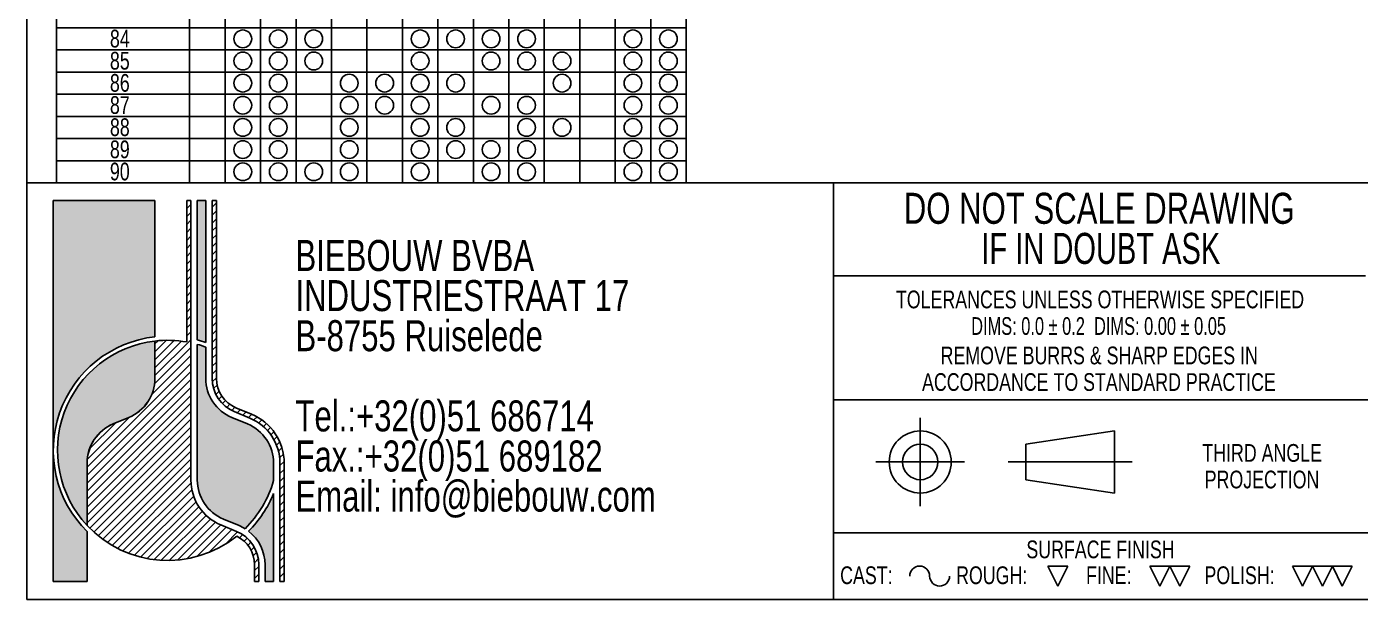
# Model space of a CAD drawing. Header units: millimetres. Extents: x 8 to 412, y 8 to 289.
# Drawn here: x 8 to 158.4, y 8 to 72.6 of the extents above; entities that cross this region are included whole.
import ezdxf

# ---------------------------------------------------------------- set-up
doc = ezdxf.new("R2010")
doc.units = ezdxf.units.MM
doc.layers.add('HATCH', color=3, linetype='Continuous')
doc.layers.add('TEXT', color=2, linetype='Continuous')
doc.layers.add('OUTLINE', color=7, linetype='Continuous', lineweight=25)
doc.styles.add('SLDTEXTSTYLE0', font='TXT', dxfattribs={"width": 0.75})
doc.styles.add('SLDTEXTSTYLE6', font='TXT', dxfattribs={"width": 0.7})
doc.styles.add('SLDTEXTSTYLE7', font='TXT', dxfattribs={"width": 0.6911764705882353})

# ---------------------------------------------------------------- blocks, each defined once
blk = doc.blocks.new('SW_NOTE_0')
at = {"layer": 'TEXT', "color": 0, "char_height": 3.5, "attachment_point": 2}
for s, insert, style in [('DO NOT SCALE DRAWING', (28.71093750000001, 4.497652582159624), 'SLDTEXTSTYLE0'), ('IF IN DOUBT ASK', (28.89079850912093, -0.02804194829763434), 'SLDTEXTSTYLE6')]:
    blk.add_mtext(s, dxfattribs=dict(at, insert=insert, style=style))
blk = doc.blocks.new('SW_NOTE_0_1')
at = {"layer": 'TEXT', "color": 0, "char_height": 2, "attachment_point": 2}
for s, insert, style in [('TOLERANCES UNLESS OTHERWISE SPECIFIED', (27.09375, 2.570087189805503), 'SLDTEXTSTYLE0'), ('DIMS: 0.0 ± 0.2  DIMS: 0.00 ± 0.05', (26.93194648623468, -0.4299128362715288), 'SLDTEXTSTYLE7')]:
    blk.add_mtext(s, dxfattribs=dict(at, insert=insert, style=style))
blk = doc.blocks.new('SW_NOTE_0_2')
at = {"layer": 'TEXT', "color": 0, "char_height": 2, "attachment_point": 2, "style": 'SLDTEXTSTYLE0'}
for s, insert in [('REMOVE BURRS & SHARP EDGES IN', (21.78125, 2.570087189805503)), ('ACCORDANCE TO STANDARD PRACTICE', (21.7472258657217, -0.4299128362715288))]:
    blk.add_mtext(s, dxfattribs=dict(at, insert=insert))
blk = doc.blocks.new('SW_NOTE_0_3')
at = {"layer": 'TEXT', "color": 0, "char_height": 2, "attachment_point": 2, "style": 'SLDTEXTSTYLE0'}
for s, insert in [('THIRD ANGLE', (8.34375000000001, 2.5700871898055)), ('PROJECTION', (8.329166397452347, -0.4299128362715322))]:
    blk.add_mtext(s, dxfattribs=dict(at, insert=insert))
blk = doc.blocks.new('SW_NOTE_0_4')
at = {"layer": 'TEXT', "color": 0, "char_height": 3.5, "attachment_point": 1, "style": 'SLDTEXTSTYLE0'}
for s, insert in [('BIEBOUW BVBA', (0, 4.497652582159624)), ('INDUSTRIESTRAAT 17', (0, -0.02804194829763434)), ('B-8755 Ruiselede', (0, -4.553736478754892)), ('Tel.:+32(0)51 686714', (0, -13.60512553966941)), ('Fax.:+32(0)51 689182', (0, -18.13082007012667)), ('Email: info@biebouw.com', (0, -22.65651460058393))]:
    blk.add_mtext(s, dxfattribs=dict(at, insert=insert))
blk = doc.blocks.new('SW_TABLEANNOTATION_0')
at = {"layer": 'TEXT', "color": 0}
for p, q in [((1.734723475976807e-15, 0), (1.734723475976807e-15, -225.0000000000001)), ((15, -225.0000000000001), (15, 0)), ((0, -205.0000000000002), (0, -207.5000000000002)), ((15, -205.0000000000002), (15, -207.5000000000002)), ((0, -207.5000000000002), (0, -210.0000000000002)), ((0, -207.5000000000002), (15, -207.5000000000002)), ((15, -207.5000000000002), (15, -210.0000000000002)), ((0, -210.0000000000002), (0, -212.5000000000002)), ((0, -210.0000000000002), (15, -210.0000000000002)), ((15, -210.0000000000002), (15, -212.5000000000002)), ((0, -212.5000000000002), (0, -215.0000000000002)), ((0, -212.5000000000002), (15, -212.5000000000002)), ((15, -212.5000000000002), (15, -215.0000000000002)), ((0, -215.0000000000002), (0, -217.5000000000002)), ((0, -215.0000000000002), (15, -215.0000000000002)), ((15, -215.0000000000002), (15, -217.5000000000002)), ((0, -217.5000000000002), (0, -220.0000000000002)), ((0, -217.5000000000002), (15, -217.5000000000002)), ((15, -217.5000000000002), (15, -220.0000000000002)), ((0, -220.0000000000002), (0, -222.5000000000002)), ((0, -220.0000000000002), (15, -220.0000000000002)), ((15, -220.0000000000002), (15, -222.5000000000002)), ((0, -222.5000000000002), (0, -225.0000000000002)), ((0, -222.5000000000002), (15, -222.5000000000002)), ((15, -222.5000000000002), (15, -225.0000000000002)), ((0, -225.0000000000002), (15, -225.0000000000002)), ((1.734723475976807e-15, -225.0000000000001), (15, -225.0000000000001))]:
    blk.add_line(p, q, dxfattribs=at)
at = {"layer": 'TEXT', "color": 0, "char_height": 2, "attachment_point": 1, "style": 'SLDTEXTSTYLE0'}
for s, insert in [('84', (6.022222274914386, -207.7186129558717)), ('85', (6.022222274914386, -210.2186129558717)), ('86', (6.022222274914386, -212.7186129558717)), ('87', (6.022222274914386, -215.2186129558717)), ('88', (6.022222274914386, -217.7186129558717)), ('89', (6.022222274914386, -220.2186129558717)), ('90', (6.022222274914386, -222.7186129558717))]:
    blk.add_mtext(s, dxfattribs=dict(at, insert=insert))

msp = doc.modelspace()

# ---------------------------------------------------------------- hatches: boundary and pattern name
at = {"layer": 'HATCH'}
h = msp.add_hatch(color=256, dxfattribs=at)
edge = h.paths.add_edge_path(flags=0)
edge.add_arc((23.90000000065397, 24.81111111041016), 12.89999999999952, 96.37937020850609, 180, ccw=False)
edge.add_line((22.46666666730633, 37.63123418140686), (22.46666666730633, 52.99999999931021))
edge.add_line((22.46666666730633, 52.99999999931021), (11.00000000064333, 52.99999999931021))
edge.add_line((11.00000000064333, 52.99999999931021), (11.00000000064333, 24.81111111041016))
h = msp.add_hatch(dxfattribs=at)
h.set_pattern_fill('LINE', color=256, scale=0.2, angle=45.0000000000001, style=0)
h.set_pattern_definition([(45.0000000000001, (0, 0), (-0.4490128060534585, 0.4490128060534569), [])])
edge = h.paths.add_edge_path(flags=0)
edge.add_arc((19.60000000000581, 23.37777777777704), 4.77777777777909, 112.6198649480399, 179.9999999999979)
edge.add_line((14.82222222222672, 23.37777777777722), (14.82222222222672, 16.33139675533261))
edge.add_arc((23.90000000065698, 24.81111111041135), 12.42222222222299, 223.0490797958323, 308.8040060266)
edge.add_arc((30.11111111175219, 11.91111111039703), 3.583333333332251, 4.382627594168298e-11, 63.954669439262716, ccw=False)
edge.add_line((33.69444444508444, 11.91111111039982), (33.69444444508444, 9.999999999285835))
edge.add_line((33.69444444508444, 9.999999999285835), (34.17222222286212, 9.999999999285835))
edge.add_line((34.17222222286212, 9.999999999285835), (34.17222222286212, 11.91111111039981))
edge.add_arc((30.11111111175219, 11.91111111039703), 4.061111111109934, 3.922132985033251e-11, 67.38013505196741)
edge.add_line((31.67307692371704, 15.65982905911411), (29.90897435961748, 16.39487179416329))
edge.add_arc((32.02222222286068, 21.46666666597434), 5.494444444457391, 179.9999999999882, 247.3801350520693, ccw=False)
edge.add_line((26.52777777840329, 21.46666666597539), (26.5277777784031, 53.00000000008001))
edge.add_line((26.5277777784031, 53.00000000008001), (26.05000000055658, 53.00000000008001))
edge.add_line((26.05000000055658, 53.00000000008001), (26.05000000055658, 37.04586100394047))
edge.add_arc((23.90000000057053, 24.81111111113215), 12.42222222227219, 80.0332336998611, 96.62580956737716)
edge.add_line((22.46666666668136, 37.15036394481196), (22.46666666668136, 32.93333333333683))
edge.add_arc((17.6888888889033, 32.93333333333764), 4.777777777778049, 292.6198649480401, 359.9999999999903, ccw=False)
edge.add_line((19.52649572651022, 28.52307692308097), (17.7623931623985, 27.78803418803468))
h = msp.add_hatch(color=256, dxfattribs=at)
edge = h.paths.add_edge_path(flags=0)
edge.add_arc((23.90000000065397, 24.81111111041016), 12.90000000000006, 70.52877936558622, 74.97388624095942, ccw=False)
edge.add_line((28.20000000063751, 36.97334774682469), (28.20000000063751, 52.99999999930657))
edge.add_line((28.20000000063751, 52.99999999930657), (27.24444444508111, 52.99999999930657))
edge.add_line((27.24444444508111, 52.99999999930657), (27.24444444508111, 37.27003126257991))
h = msp.add_hatch(dxfattribs=at)
h.set_pattern_fill('ANSI31', color=256, scale=0.2, style=0)
h.set_pattern_definition([(45, (0, 0), (-0.4490128060534577, 0.4490128060534577), [])])
edge = h.paths.add_edge_path(flags=0)
edge.add_line((36.56111111176396, 23.37777777707824), (36.56111111176403, 9.999999999300753))
edge.add_line((36.56111111176403, 9.999999999300753), (37.03888888954184, 9.999999999300753))
edge.add_line((37.03888888954184, 9.999999999300753), (37.03888888954184, 23.37777777707824))
edge.add_arc((31.06666666731951, 23.37777777707824), 5.972222222222258, 0, 67.38013505195057)
edge.add_line((33.36367521432894, 28.89059828989842), (31.59957265022671, 29.62564102494112))
edge.add_arc((32.977777778415, 32.9333333326406), 3.583333333333473, 179.9999999999682, 247.38013505225211, ccw=False)
edge.add_line((29.39444444508153, 32.93333333264254), (29.39444444508153, 52.99999999930891))
edge.add_line((29.39444444508153, 52.99999999930891), (28.91666666730356, 52.99999999930891))
edge.add_line((28.91666666730356, 52.99999999930891), (28.91666666730356, 32.93333333264256))
edge.add_arc((32.977777778415, 32.9333333326406), 4.061111111111448, 179.9999999999723, 247.3801350522127)
edge.add_line((31.41581196646557, 29.18461538391546), (33.17991453056821, 28.4495726488727))
edge.add_arc((31.06666666731951, 23.37777777707824), 5.494444444444458, -7.958078640513122e-13, 67.38013505194903, ccw=False)
h = msp.add_hatch(color=256, dxfattribs=at)
edge = h.paths.add_edge_path(flags=0)
edge.add_arc((19.60000000000306, 23.37777777777972), 4.787777777778803, 112.6198649480391, 179.9999999999971, ccw=False)
edge.add_line((17.75854700854967, 27.79726495726796), (19.52264957266139, 28.53230769231426))
edge.add_arc((17.68888888890064, 32.93333333334015), 4.76777777777807, 292.6198649480409, 359.9999999999835)
edge.add_line((22.45666666667872, 32.93333333333871), (22.45666666667872, 37.14919823221511))
edge.add_arc((23.90000000065397, 24.81111111041016), 12.42222222222009, 96.67224550983134, 222.9814690215258)
edge.add_line((14.81222222222378, 16.34211471248352), (14.81222222222436, 23.37777777777989))
h = msp.add_hatch(color=256, dxfattribs=at)
edge = h.paths.add_edge_path(flags=0)
edge.add_line((28.20000000063757, 32.9333333326405), (28.20000000063757, 36.46536376506003))
edge.add_arc((23.90000000065397, 24.81111111041016), 12.42222222222223, 69.74775325789302, 74.38150172443385)
edge.add_line((27.24444444508121, 36.77465140149503), (27.24444444508121, 21.46666666597368))
edge.add_arc((32.02222222286068, 21.46666666597434), 4.77777777777947, 180.0000000000087, 247.3801350521217)
edge.add_line((30.18461538526561, 17.05641025571119), (31.94871794936806, 16.32136752066848))
edge.add_arc((30.11111111175219, 11.91111111039703), 4.777777777794988, 58.20753195091788, 67.38013505192811, ccw=False)
edge.add_arc((23.90000000065397, 24.81111111041016), 12.42222222222206, 314.6385798455286, 344.0576313943754)
edge.add_line((35.84444444509845, 21.39909530566264), (35.84444444509845, 23.37777777707824))
edge.add_arc((31.06666666731951, 23.37777777707824), 4.77777777777887, 0, 67.38013505196662)
edge.add_line((32.9042735049262, 27.78803418733583), (31.14017094082355, 28.52307692237816))
edge.add_arc((32.977777778415, 32.9333333326406), 4.777777777777437, 180.0000000000012, 247.3801350521577, ccw=False)
h = msp.add_hatch(color=256, dxfattribs=at)
edge = h.paths.add_edge_path(flags=0)
edge.add_arc((23.90000000065397, 24.81111111041016), 12.89999999999952, 180, 225.2750868449873, ccw=False)
edge.add_line((11.00000000064333, 24.81111111041016), (11.00000000064333, 9.999999999311743))
edge.add_line((11.00000000064333, 9.999999999311743), (14.82222222286387, 9.999999999311743))
edge.add_line((14.82222222286387, 9.999999999311743), (14.82222222286387, 15.64574419920316))
h = msp.add_hatch(color=256, dxfattribs=at)
edge = h.paths.add_edge_path(flags=0)
edge.add_arc((23.90000000065397, 24.81111111041016), 12.89999999999997, 315.0375474160751, 337.8083934337269, ccw=False)
edge.add_arc((30.11111111175219, 11.91111111039703), 4.77777777779506, 5.638867150992155e-11, 52.37874481329709, ccw=False)
edge.add_line((34.88888888954742, 11.91111111040181), (34.88888888954742, 9.999999999296712))
edge.add_line((34.88888888954742, 9.999999999296712), (35.84444444509881, 9.999999999296712))
edge.add_line((35.84444444509881, 9.999999999296712), (35.84444444509836, 19.93871468631034))

# ---------------------------------------------------------------- linework, layer by layer
at = {"layer": 'OUTLINE'}
for p, q in [((8.000000000000007, 8.000000000000007), (8.000000000000007, 289)), ((26.37540481486587, 55.00252022925675), (26.37540481486587, 280.0025202292567)), ((30.37540481486588, 280.0025202292567), (30.37540481486585, 55.00252022925675)), ((34.37540481486588, 280.0025202292567), (34.37540481486585, 55.00252022925675)), ((38.37540481486589, 280.0025202292567), (38.37540481486586, 55.00252022925675)), ((42.37540481486589, 280.0025202292567), (42.37540481486586, 55.00252022925675)), ((46.3754048148659, 280.0025202292567), (46.37540481486587, 55.00252022925675)), ((50.3754048148659, 280.0025202292567), (50.37540481486587, 55.00252022925675)), ((54.3754048148659, 280.0025202292567), (54.37540481486587, 55.00252022925675)), ((58.3754048148659, 280.0025202292567), (58.37540481486587, 55.00252022925675)), ((62.3754048148659, 280.0025202292567), (62.37540481486587, 55.00252022925675)), ((66.3754048148659, 280.0025202292567), (66.37540481486587, 55.00252022925675)), ((70.3754048148659, 280.0025202292567), (70.37540481486587, 55.00252022925675)), ((74.3754048148659, 280.0025202292567), (74.37540481486587, 55.00252022925675)), ((78.37540481486589, 280.0025202292567), (78.37540481486586, 55.00252022925675)), ((82.3754048148659, 280.0025202292567), (82.37540481486587, 55.00252022925675)), ((82.37540481486593, 72.50252022925666), (26.37540481486587, 72.5025202292566)), ((82.37540481486593, 70.00252022925666), (26.37540481486587, 70.0025202292566)), ((82.37540481486593, 67.50252022925665), (26.37540481486587, 67.50252022925659)), ((82.37540481486593, 65.00252022925665), (26.37540481486587, 65.00252022925659)), ((82.37540481486593, 62.50252022925665), (26.37540481486587, 62.50252022925659)), ((82.37540481486593, 60.00252022925665), (26.37540481486587, 60.00252022925659)), ((82.37540481486593, 57.50252022925681), (26.3754048148659, 57.50252022925675)), ((412, 55.00000000000016), (8.000000000000007, 55.00000000000016)), ((82.37540481486587, 55.00252022925675), (26.37540481486587, 55.00252022925675)), ((99.00000000000026, 55.00000000000016), (99.00000000000026, 8.000000000000451)), ((11.00000000064333, 52.99999999931021), (22.46666666730633, 52.99999999931021)), ((11.00000000064333, 9.999999999311743), (11.00000000064333, 52.99999999931021)), ((22.46666666730633, 52.99999999931021), (22.46666666730633, 37.63123418140686)), ((26.05000000055658, 53.00000000008001), (26.5277777784031, 53.00000000008001)), ((26.05000000055658, 53.00000000008001), (26.05000000055658, 37.04586100394047)), ((26.52777777840348, 21.46666666597539), (26.5277777784031, 53.00000000008001)), ((27.24444444508111, 52.99999999930657), (28.20000000063751, 52.99999999930657)), ((27.24444444508111, 37.27003126257991), (27.24444444508111, 52.99999999930657)), ((28.20000000063751, 52.99999999930657), (28.20000000063751, 36.97334774682469)), ((28.91666666730356, 52.99999999930891), (29.39444444508153, 52.99999999930891)), ((28.91666666730356, 52.99999999930891), (28.91666666730356, 32.93333333264256)), ((29.39444444508153, 52.99999999930891), (29.39444444508153, 32.93333333264254)), ((158.9999999999999, 44.50000000000021), (99.00000000000026, 44.50000000000021)), ((22.45666666667872, 37.14919823221511), (22.45666666667872, 32.93333333333871)), ((22.46666666668136, 37.15036394481196), (22.46666666668136, 32.93333333333683)), ((27.24444444508121, 36.77465140149503), (27.24444444508121, 21.46666666597368)), ((28.20000000063757, 32.9333333326405), (28.20000000063757, 36.46536376506003)), ((99.00000000000026, 30.49999999999997), (412, 30.49999999999997)), ((31.41581196646557, 29.18461538391546), (33.17991453056821, 28.4495726488727)), ((31.59957265022671, 29.62564102494112), (33.36367521432891, 28.89059828989836)), ((19.52264957266139, 28.53230769231425), (17.75854700854967, 27.79726495726796)), ((19.52649572651022, 28.52307692308097), (17.7623931623985, 27.78803418803468)), ((32.9042735049262, 27.78803418733582), (31.14017094082356, 28.52307692237815)), ((108.7756903829634, 18.50000000000041), (108.7756903829634, 28.50000000000019)), ((120.6745526674716, 25.50000000000008), (130.6745526674718, 27.00000000000014)), ((130.6745526674718, 27.00000000000014), (130.6745526674718, 20.00000000000002)), ((120.6745526674716, 21.50000000000007), (120.6745526674716, 25.50000000000008)), ((14.81222222222436, 23.37777777777989), (14.81222222222378, 16.34211471248352)), ((14.82222222222672, 23.37777777777722), (14.82222222222672, 16.33139675533261)), ((35.84444444509845, 21.39909530566264), (35.84444444509845, 23.37777777707824)), ((36.56111111176403, 23.37777777707824), (36.56111111176403, 9.999999999300753)), ((37.03888888954184, 23.37777777707824), (37.03888888954184, 9.999999999300753)), ((103.775690382963, 23.5000000000003), (113.7756903829633, 23.5000000000003)), ((118.6745526674713, 23.5000000000003), (132.6745526674716, 23.5000000000003)), ((130.6745526674718, 20.00000000000002), (120.6745526674716, 21.50000000000007)), ((35.84444444509836, 19.93871468631034), (35.84444444509881, 9.999999999296712)), ((30.18461538526561, 17.05641025571119), (31.94871794936806, 16.32136752066848)), ((14.82222222286387, 15.64574419920316), (14.82222222286387, 9.999999999311743)), ((31.67307692371704, 15.65982905911411), (29.90897435961748, 16.39487179416329)), ((311.9999999999999, 15.50000000000029), (99.00000000000026, 15.50000000000029)), ((33.69444444508444, 11.91111111039982), (33.69444444508444, 9.999999999285835)), ((34.17222222286212, 11.91111111039981), (34.17222222286212, 9.999999999285835)), ((34.88888888954742, 9.999999999296712), (34.88888888954742, 11.91111111040181)), ((125.4186458063629, 11.75000000000015), (123.1686458063633, 11.75000000000015)), ((123.1686458063633, 11.75000000000015), (124.2936458063638, 9.500000000000064)), ((124.2936458063638, 9.500000000000064), (125.4186458063629, 11.75000000000015)), ((136.9316093288405, 11.75000000000015), (134.6816093288408, 11.75000000000015)), ((134.6816093288408, 11.75000000000015), (135.8066093288413, 9.500000000000064)), ((135.8066093288413, 9.500000000000064), (136.9316093288405, 11.75000000000015)), ((139.181609328841, 11.75000000000015), (136.9316093288405, 11.75000000000015)), ((136.9316093288405, 11.75000000000015), (138.0566093288409, 9.500000000000064)), ((138.0566093288409, 9.500000000000064), (139.181609328841, 11.75000000000015)), ((152.9999999999996, 11.75000000000015), (150.75, 11.75000000000015)), ((150.75, 11.75000000000015), (151.875, 9.500000000000064)), ((151.875, 9.500000000000064), (152.9999999999996, 11.75000000000015)), ((155.2499999999997, 11.75000000000015), (152.9999999999996, 11.75000000000015)), ((152.9999999999996, 11.75000000000015), (154.1249999999997, 9.500000000000064)), ((154.1249999999997, 9.500000000000064), (155.2499999999997, 11.75000000000015)), ((157.4999999999998, 11.75000000000015), (155.2499999999997, 11.75000000000015)), ((155.2499999999997, 11.75000000000015), (156.3749999999998, 9.500000000000064)), ((156.3749999999998, 9.500000000000064), (157.4999999999998, 11.75000000000015)), ((14.82222222286387, 9.999999999311743), (11.00000000064333, 9.999999999311743)), ((34.17222222286212, 9.999999999285835), (33.69444444508444, 9.999999999285835)), ((35.84444444509881, 9.999999999296712), (34.88888888954742, 9.999999999296712)), ((36.56111111176403, 9.999999999300753), (37.03888888954184, 9.999999999300753)), ((412, 8.000000000000007), (8.000000000000007, 8.000000000000007))]:
    msp.add_line(p, q, dxfattribs=at)
for centre, radius in [((32.37540481486587, 71.25252022925673), 1.000000000000004), ((36.37540481486587, 71.25252022925673), 1), ((40.37540481486587, 71.25252022925673), 1), ((52.37540481486587, 71.25252022925673), 1), ((56.37540481486587, 71.25252022925673), 1), ((60.37540481486587, 71.25252022925673), 1), ((64.37540481486587, 71.25252022925673), 0.9999999999999929), ((76.37540481486587, 71.25252022925673), 1), ((80.37540481486587, 71.25252022925673), 1), ((32.37540481486587, 68.75252022925676), 1.000000000000004), ((36.37540481486587, 68.75252022925676), 1), ((40.37540481486587, 68.75252022925676), 1), ((52.37540481486587, 68.75252022925676), 1), ((60.37540481486587, 68.75252022925676), 1), ((64.37540481486587, 68.75252022925676), 0.9999999999999929), ((68.37540481486587, 68.75252022925676), 1), ((76.37540481486587, 68.75252022925676), 1), ((80.37540481486587, 68.75252022925676), 1), ((32.37540481486587, 66.25252022925676), 1.000000000000004), ((36.37540481486587, 66.25252022925676), 1), ((44.37540481486586, 66.25252022925676), 1), ((48.37540481486587, 66.25252022925676), 1), ((52.37540481486587, 66.25252022925676), 1), ((56.37540481486587, 66.25252022925676), 1), ((68.37540481486587, 66.25252022925676), 1), ((76.37540481486587, 66.25252022925676), 1), ((80.37540481486587, 66.25252022925676), 1), ((32.37540481486587, 63.75252022925676), 1.000000000000004), ((36.37540481486587, 63.75252022925676), 1), ((44.37540481486586, 63.75252022925676), 1), ((48.37540481486587, 63.75252022925676), 1), ((52.37540481486587, 63.75252022925676), 1), ((60.37540481486587, 63.75252022925676), 1), ((64.37540481486586, 63.75252022925676), 0.9999999999999929), ((76.37540481486587, 63.75252022925676), 1), ((80.37540481486587, 63.75252022925676), 1), ((32.37540481486587, 61.25252022925676), 1.000000000000004), ((36.37540481486587, 61.25252022925676), 1), ((44.37540481486586, 61.25252022925676), 1), ((52.37540481486587, 61.25252022925676), 1), ((56.37540481486587, 61.25252022925676), 1), ((64.37540481486586, 61.25252022925676), 0.9999999999999929), ((68.37540481486587, 61.25252022925676), 1), ((76.37540481486587, 61.25252022925676), 1), ((80.37540481486587, 61.25252022925676), 1), ((32.37540481486587, 58.75252022925675), 1.000000000000004), ((36.37540481486587, 58.75252022925675), 1), ((44.37540481486586, 58.75252022925675), 1), ((52.37540481486587, 58.75252022925675), 1), ((56.37540481486587, 58.75252022925675), 1), ((60.37540481486587, 58.75252022925675), 1), ((64.37540481486586, 58.75252022925675), 0.9999999999999929), ((76.37540481486587, 58.75252022925675), 1), ((80.37540481486587, 58.75252022925675), 1), ((32.37540481486587, 56.25252022925675), 1.000000000000004), ((36.37540481486587, 56.25252022925675), 1), ((40.37540481486587, 56.25252022925675), 1), ((44.37540481486586, 56.25252022925675), 1), ((52.37540481486587, 56.25252022925675), 1), ((60.37540481486587, 56.25252022925675), 1), ((64.37540481486586, 56.25252022925675), 0.9999999999999929), ((76.37540481486587, 56.25252022925675), 1), ((80.37540481486587, 56.25252022925675), 1), ((108.7756903829634, 23.5000000000003), 3.500000000000284), ((108.7756903829634, 23.5000000000003), 1.999999999999787)]:
    msp.add_circle(centre, radius, dxfattribs=at)
for centre, radius, start, end in [((23.90000000065397, 24.81111111041016), 12.89999999999953, 96.37937020850697, 225.2750868449881), ((23.90000000065397, 24.81111111041016), 12.4222222222203, 96.67224550983134, 222.9814690215258), ((23.90000000057053, 24.81111111113215), 12.42222222227219, 80.0332336998611, 96.62580956737716), ((23.90000000065397, 24.81111111041016), 12.90000000000008, 70.52877936558697, 74.97388624096017), ((23.90000000065397, 24.81111111041016), 12.42222222222225, 69.74775325789302, 74.38150172443385), ((17.68888888890064, 32.93333333334015), 4.76777777777809, 292.6198649480409, 359.9999999999835), ((17.6888888889033, 32.93333333333764), 4.777777777778052, 292.6198649480409, 359.9999999999911), ((32.977777778415, 32.9333333326406), 4.777777777777438, 180.000000000002, 247.3801350521587), ((32.977777778415, 32.9333333326406), 4.061111111111448, 179.9999999999723, 247.3801350522127), ((32.977777778415, 32.9333333326406), 3.583333333333474, 179.999999999969, 247.380135052253), ((31.06666666731951, 23.37777777707824), 5.972222222222328, 0, 67.38013505195053), ((19.60000000000306, 23.37777777777972), 4.787777777778912, 112.6198649480399, 179.9999999999979), ((19.60000000000581, 23.37777777777704), 4.777777777779091, 112.6198649480399, 179.9999999999979), ((31.06666666731951, 23.37777777707824), 4.777777777778937, 0, 67.38013505196658), ((31.06666666731951, 23.37777777707824), 5.494444444444525, 0, 67.38013505194986), ((32.02222222286068, 21.46666666597434), 5.494444444457578, 179.999999999989, 247.3801350520702), ((32.02222222286068, 21.46666666597434), 4.77777777777947, 180.0000000000087, 247.3801350521218), ((23.90000000065397, 24.81111111041016), 12.42222222222206, 314.6385798455279, 344.0576313943754), ((23.90000000065397, 24.81111111041016), 12.89999999999997, 315.0375474160752, 337.8083934337278), ((23.90000000065698, 24.81111111041135), 12.42222222222299, 223.0490797958323, 308.8040060266), ((30.11111111175219, 11.91111111039703), 4.061111111109934, 3.922132985033251e-11, 67.38013505196741), ((30.11111111175219, 11.91111111039703), 3.583333333332249, 4.462125905486018e-11, 63.95466943926355), ((30.11111111175219, 11.91111111039703), 4.777777777795132, 58.20753195091871, 67.38013505192896), ((30.11111111175219, 11.91111111039703), 4.777777777795229, 5.721803078654379e-11, 52.37874481329795), ((108.7083627971968, 10.62500000000011), 1.125000000000043, 0, 180), ((110.9583627971965, 10.62500000000011), 1.125000000000043, 180, 0)]:
    msp.add_arc(centre, radius, start, end, dxfattribs=at)

# ---------------------------------------------------------------- block references
at = {"layer": 'TEXT'}
for name, p in [('SW_TABLEANNOTATION_0', (11.36662138967077, 280.0000000000003)), ('SW_NOTE_0', (100.2468611209744, 49.38226448464814)), ('SW_NOTE_0_4', (38.31160759143354, 44.05647200903454)), ('SW_NOTE_0_1', (101.9558864741677, 40.27512196689556)), ('SW_NOTE_0_2', (107.1794997065419, 33.95369339546703)), ('SW_NOTE_0_3', (138.9888554330497, 22.95369339546702))]:
    msp.add_blockref(name, p, dxfattribs=at)

# ---------------------------------------------------------------- texts
at = {"layer": 'TEXT', "char_height": 2, "style": 'SLDTEXTSTYLE0'}
for s, insert, attachment_point in [('SURFACE FINISH', (129.1010282843464, 14.6361651466531), 2), ('CAST:', (99.74144781569866, 11.7193822287378), 1), ('ROUGH:', (112.8177506495296, 11.7193822287378), 1), ('FINE:', (127.4722044600889, 11.71938222873778), 1), ('POLISH:', (140.8244601770984, 11.71938222873781), 1)]:
    msp.add_mtext(s, dxfattribs=dict(at, insert=insert, attachment_point=attachment_point))

doc.saveas('drawing.dxf')
